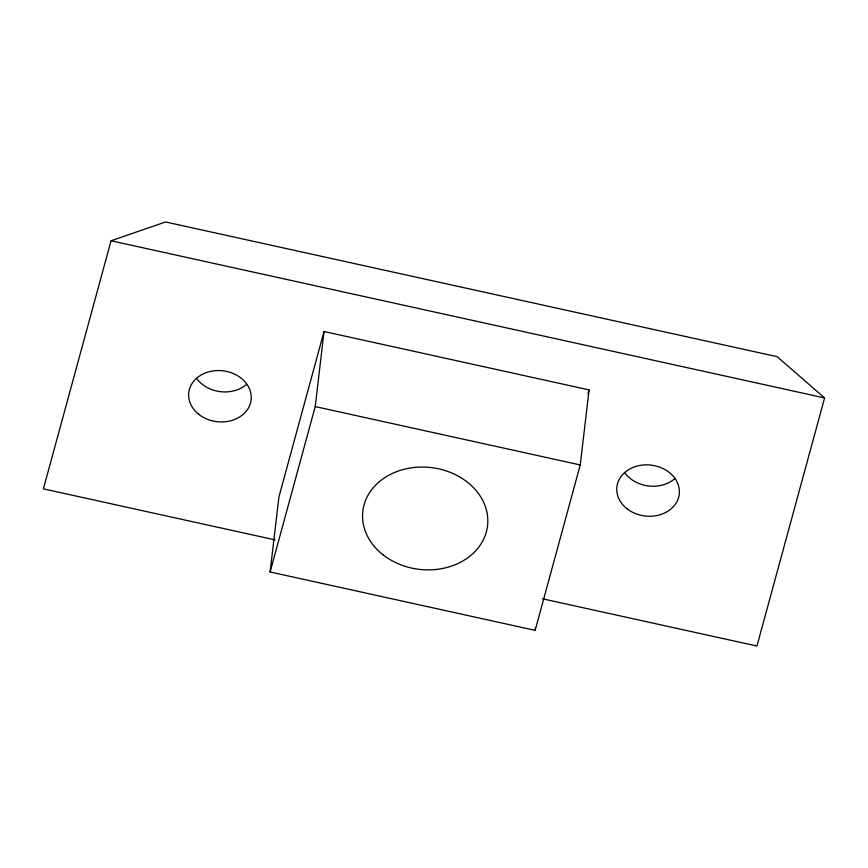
<?xml version="1.0" encoding="UTF-8"?>
<svg xmlns="http://www.w3.org/2000/svg" width="868" height="868" viewBox="0 0 868 868"><rect width="100%" height="100%" fill="white"/><g stroke="black" fill="none" stroke-linecap="round" stroke-linejoin="round"><path stroke-width="1.3" d="M270.111 571.969L278.932 496.908L324.035 331.511L589.068 389.895L580.247 464.955L535.144 630.352L270.111 571.969L315.225 406.582L324.035 331.511M535.144 630.352L535.458 627.673M542.478 598.79L756.939 646.031L824.6 397.945L777.164 356.694L165.56 221.969L111.061 240.772L43.4 488.858L275.069 539.885M588.005 393.801L589.068 389.895M111.061 240.772L824.6 397.945M315.225 406.582L580.247 464.955M246.566 384.459A31.389 25.617 6.7 0 1 197.058 379.001M674.686 478.767A31.389 25.617 6.7 0 1 625.177 473.31M198.794 414.361A31.389 25.617 6.7 0 0 250.516 402.98A31.389 25.617 6.7 0 0 210.512 371.396A31.389 25.617 6.7 0 0 198.794 414.361M626.913 508.67A31.389 25.617 6.7 0 0 678.646 497.288A31.389 25.617 6.7 0 0 638.631 465.704A31.389 25.617 6.7 0 0 626.913 508.67M382.886 554.695A62.778 51.234 6.7 0 0 486.34 531.943A62.778 51.234 6.7 0 0 406.322 468.763A62.778 51.234 6.7 0 0 382.886 554.695"/></g></svg>
